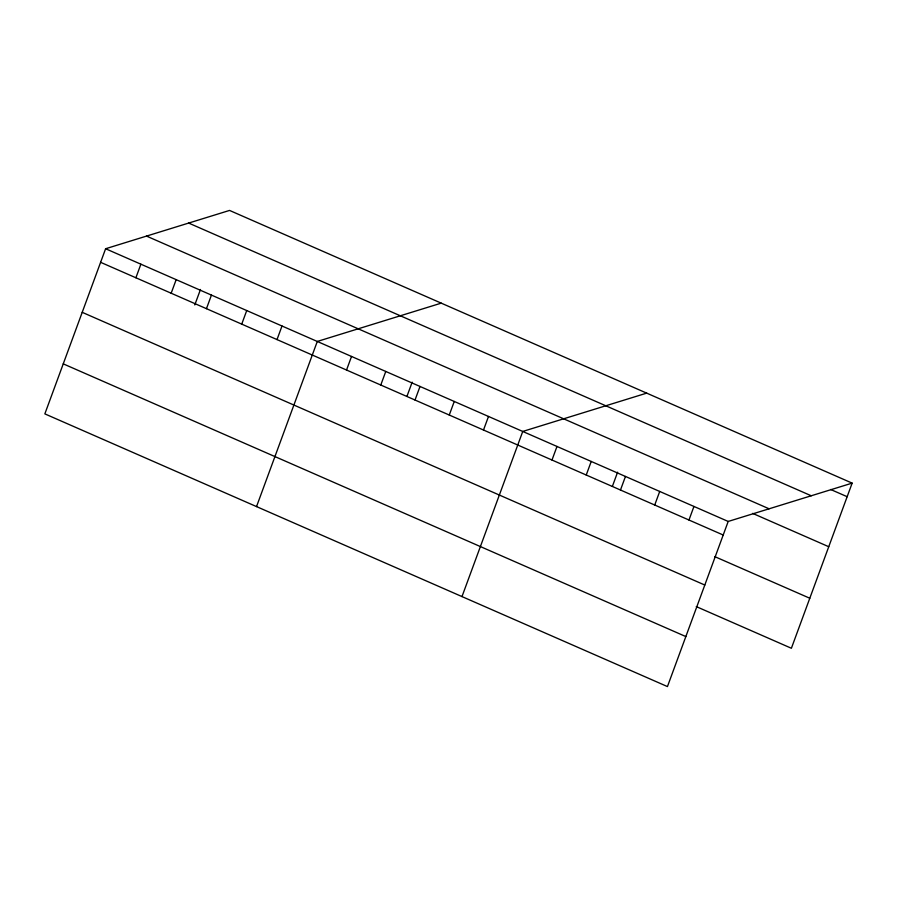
<?xml version="1.0" encoding="UTF-8"?>
<svg xmlns="http://www.w3.org/2000/svg" width="897" height="897" viewBox="0 0 897 897"><rect width="100%" height="100%" fill="white"/><g stroke="black" fill="none" stroke-linecap="round" stroke-linejoin="round"><path stroke-width="1.35" d="M852.15 483.124L229.554 210.425L105.611 248.738L44.85 413.876L667.446 686.575L728.196 521.449L852.15 483.124L791.389 648.262L696.274 606.596M135.896 277.767L140.885 264.189M171.17 293.218L176.171 279.651M194.784 304.924L200.48 289.473M206.456 308.669L211.445 295.102M241.73 324.131L246.731 310.553M277.016 339.582L282.006 326.003M256.531 506.592L317.291 341.454L441.234 303.141M346.534 370.035L351.534 356.457M380.777 385.026L385.777 371.459M406.946 396.362L412.16 382.189M415.019 400.028L420.02 386.45M449.262 415.031L454.263 401.452M483.505 430.022L488.506 416.455M461.989 596.583L522.749 431.446L646.692 393.133M551.991 460.026L556.992 446.448M586.234 475.018L591.224 461.45M612.393 486.353L617.607 472.181M620.477 490.02L625.467 476.453M654.72 505.022L659.71 491.444M688.963 520.025L693.953 506.446M830.667 489.482L847.16 496.703M188.65 223.061L811.247 495.772M146.514 236.09L769.099 508.801M752.661 513.387L828.75 546.722M105.611 248.738L728.196 521.449M100.61 262.316L723.206 535.016M714.674 556.589L809.789 598.243M82.21 312.324L704.807 585.035M63.25 363.857L685.846 636.567"/></g></svg>
